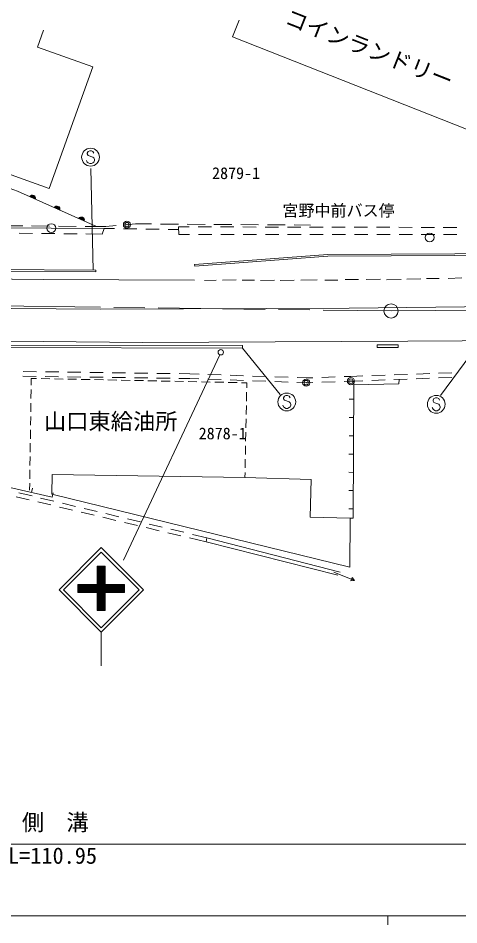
# Model space of a CAD drawing. Units: millimetres, scale not verified. Extents: x 40000 to 680000, y 20000 to 380000.
# Drawn here: x 126536 to 175986, y 204000 to 305704 of the extents above; entities that cross this region are included whole.
import ezdxf
from ezdxf.enums import TextEntityAlignment as Align

# ---------------------------------------------------------------- set-up
doc = ezdxf.new("R2010")
doc.units = ezdxf.units.MM
doc.header["$LTSCALE"] = 1000
doc.header["$PDMODE"] = 32
doc.header["$PDSIZE"] = 500
doc.linetypes.add('CHAIN', pattern=[18.5, 12, -1.5, 3.5, -1.5])
for name, color, linetype, lineweight in [('M-BGD', 7, 'Continuous', 13), ('M-BMK', 2, 'CHAIN', 13), ('M-BMK-OTRS', 5, 'Continuous', 13), ('M-BMK-ROW', 30, 'Continuous', 13), ('M-BMK-SRVR', 3, 'Continuous', 13), ('M-STR-HTXT', 7, 'Continuous', 13), ('M-STR-STRC', 7, 'Continuous', 13), ('M-TTL-BAND', 7, 'Continuous', 13)]:
    doc.layers.add(name, color=color, linetype=linetype, lineweight=lineweight)
doc.layers.add('M-BMK-HTXT', color=7, linetype='Continuous')
doc.styles.add('ＭＳ ゴシック', font='')
doc.styles.get('ＭＳ ゴシック').set_extended_font_data('MS Gothic')

msp = doc.modelspace()

# ---------------------------------------------------------------- linework, layer by layer
at = {"layer": 'M-BGD'}
for p, q in [((150596, 303609), (151330, 305470)), ((128697, 302463), (129373, 304345)), ((176829, 293261), (150596, 303609)), ((134908, 300233), (128697, 302463)), ((130008, 286586), (92014, 300228)), ((130008, 286586), (134908, 300233)), ((134389, 290743), (134298, 290562)), ((134298, 290562), (134298, 290471)), ((134298, 290471), (134389, 290289)), ((134571, 290834), (134389, 290743)), ((134389, 290289), (134934, 290107)), ((134752, 290834), (134571, 290834)), ((134934, 290743), (134752, 290834)), ((135025, 290562), (134934, 290743)), ((134934, 290107), (135025, 290016)), ((135025, 290016), (135116, 289834)), ((134298, 289562), (134207, 289743)), ((134389, 289471), (134298, 289562)), ((134571, 289380), (134389, 289471)), ((134752, 289380), (134571, 289380)), ((134934, 289471), (134752, 289380)), ((135025, 289562), (134934, 289471)), ((135116, 289743), (135025, 289562)), ((135116, 289834), (135116, 289743)), ((136191, 282117), (86326, 282390)), ((125053, 282422), (127053, 282404)), ((128053, 282394), (130053, 282376)), ((131053, 282367), (133053, 282348)), ((134053, 282339), (136381, 282318)), ((135973, 281483), (136191, 282117)), ((136191, 282117), (137359, 282098)), ((136381, 282318), (137542, 282427)), ((138358, 282082), (139858, 282058)), ((138538, 282520), (139699, 282629)), ((139699, 282629), (141511, 282617)), ((140858, 282042), (142358, 282018)), ((142511, 282609), (144511, 282595)), ((143358, 282002), (144525, 281983)), ((145742, 282292), (144541, 282294)), ((144541, 282294), (144572, 281438)), ((145511, 282588), (147511, 282574)), ((148242, 282286), (146742, 282289)), ((148511, 282567), (150511, 282553)), ((150742, 282280), (149242, 282284)), ((151511, 282546), (153511, 282532)), ((153242, 282275), (151742, 282278)), ((155742, 282269), (154242, 282273)), ((154511, 282525), (156510, 282510)), ((158242, 282264), (156742, 282267)), ((157510, 282503), (159322, 282490)), ((160742, 282258), (159242, 282261)), ((163242, 282252), (161742, 282256)), ((165742, 282247), (164242, 282250)), ((168242, 282241), (166742, 282244)), ((170742, 282235), (169242, 282239)), ((173242, 282230), (171742, 282233)), ((175742, 282224), (174242, 282228)), ((126647, 281573), (128147, 281558)), ((129147, 281549), (130647, 281535)), ((131647, 281525), (133147, 281511)), ((134147, 281501), (135973, 281483)), ((144572, 281438), (145773, 281438)), ((146773, 281438), (148273, 281438)), ((149273, 281438), (150773, 281438)), ((151773, 281438), (153273, 281438)), ((154273, 281438), (155773, 281438)), ((156773, 281438), (158273, 281438)), ((159273, 281438), (160773, 281438)), ((161773, 281438), (163273, 281438)), ((164273, 281438), (165773, 281438)), ((166773, 281438), (168273, 281438)), ((169273, 281438), (170773, 281438)), ((171773, 281438), (173273, 281438)), ((174273, 281438), (175773, 281438)), ((146340, 278068), (146353, 277885)), ((127078, 265539), (128577, 265518)), ((127089, 266069), (128589, 266048)), ((129577, 265505), (131077, 265484)), ((129589, 266034), (131089, 266014)), ((132077, 265470), (133577, 265449)), ((132089, 266000), (133589, 265979)), ((134589, 265965), (136088, 265945)), ((137088, 265931), (138588, 265910)), ((139588, 265896), (141088, 265876)), ((142088, 265862), (143588, 265841)), ((144588, 265827), (145805, 265811)), ((145805, 265811), (146834, 265774)), ((147833, 265738), (149332, 265685)), ((150332, 265649), (151831, 265596)), ((152830, 265560), (154329, 265507)), ((155329, 265471), (156828, 265418)), ((160606, 265406), (162105, 265457)), ((163104, 265491), (163854, 265517)), ((163854, 265517), (165217, 265566)), ((166216, 265603), (167715, 265658)), ((168715, 265694), (170214, 265749)), ((171213, 265785), (172712, 265840)), ((173711, 265877), (175210, 265931)), ((127998, 264531), (128009, 265301)), ((128009, 265301), (128603, 265289)), ((129103, 265279), (130103, 265258)), ((130603, 265248), (131603, 265227)), ((132103, 265217), (133102, 265196)), ((133602, 265186), (134602, 265165)), ((134577, 265436), (136077, 265415)), ((135102, 265155), (136102, 265134)), ((136602, 265124), (137601, 265103)), ((137077, 265401), (138576, 265380)), ((138101, 265093), (139101, 265072)), ((139576, 265366), (141076, 265346)), ((139601, 265062), (140601, 265041)), ((141101, 265031), (142100, 265010)), ((142076, 265332), (143576, 265311)), ((142600, 265000), (143600, 264979)), ((144100, 264969), (145100, 264948)), ((144576, 265297), (145791, 265281)), ((145600, 264938), (146599, 264917)), ((145791, 265281), (146827, 265244)), ((147099, 264907), (148099, 264886)), ((147827, 265208), (149326, 265155)), ((148599, 264876), (149599, 264856)), ((150099, 264845), (151098, 264825)), ((150325, 265119), (151824, 265066)), ((151598, 264814), (152193, 264802)), ((152193, 264802), (152182, 264246)), ((152823, 265030), (154323, 264977)), ((155322, 264941), (156821, 264888)), ((157820, 264852), (158856, 264815)), ((157827, 265382), (158857, 265346)), ((158856, 264815), (159615, 264841)), ((158857, 265346), (159606, 265371)), ((160615, 264876), (162114, 264927)), ((163113, 264961), (163872, 264987)), ((164194, 264999), (163694, 265001)), ((163872, 264987), (165205, 265036)), ((166205, 265072), (167704, 265127)), ((168703, 265163), (170202, 265218)), ((171201, 265255), (172700, 265309)), ((173700, 265346), (175199, 265401)), ((127976, 263031), (127990, 264031)), ((152172, 263746), (152152, 262746)), ((127954, 261531), (127968, 262531)), ((156404, 263290), (156313, 263108)), ((156313, 263108), (156313, 263017)), ((156313, 263017), (156404, 262835)), ((156586, 263381), (156404, 263290)), ((156404, 262835), (156949, 262654)), ((156768, 263381), (156586, 263381)), ((156949, 263290), (156768, 263381)), ((157040, 263108), (156949, 263290)), ((156949, 262654), (157040, 262563)), ((157040, 262563), (157131, 262381)), ((164184, 262950), (163684, 262953)), ((173176, 263027), (173085, 262845)), ((173085, 262845), (173085, 262754)), ((173085, 262754), (173176, 262573)), ((173358, 263118), (173176, 263027)), ((173176, 262573), (173722, 262391)), ((173540, 263118), (173358, 263118)), ((173722, 263027), (173540, 263118)), ((173813, 262845), (173722, 263027)), ((152142, 262247), (152123, 261247)), ((156313, 262108), (156222, 262290)), ((156404, 262017), (156313, 262108)), ((156586, 261926), (156404, 262017)), ((156768, 261926), (156586, 261926)), ((156949, 262017), (156768, 261926)), ((157040, 262108), (156949, 262017)), ((157131, 262290), (157040, 262108)), ((157131, 262381), (157131, 262290)), ((173085, 261845), (172994, 262027)), ((173176, 261754), (173085, 261845)), ((173358, 261664), (173176, 261754)), ((173540, 261664), (173358, 261664)), ((173722, 261754), (173540, 261664)), ((173722, 262391), (173813, 262300)), ((173813, 261845), (173722, 261754)), ((173813, 262300), (173904, 262118)), ((173904, 262027), (173813, 261845)), ((173904, 262118), (173904, 262027)), ((127932, 260032), (127946, 261032)), ((152113, 260747), (152093, 259747)), ((164174, 260902), (163674, 260904)), ((127910, 258532), (127924, 259532)), ((152083, 259247), (152064, 258247)), ((164164, 258854), (163664, 258856)), ((127888, 257032), (127902, 258032)), ((152054, 257747), (152034, 256748)), ((127866, 255532), (127881, 256532)), ((164154, 256805), (163654, 256808)), ((152024, 256248), (152004, 255248)), ((127844, 254032), (127859, 255032)), ((151994, 254748), (151984, 254192)), ((164144, 254757), (163644, 254759)), ((130346, 251976), (121061, 254079)), ((127825, 252762), (127837, 253532)), ((126633, 252458), (128092, 252108)), ((128025, 252502), (128135, 252990)), ((130346, 251976), (130456, 252464)), ((164135, 252708), (163635, 252711)), ((127769, 251670), (126309, 252016)), ((130202, 251095), (128742, 251440)), ((129064, 251875), (130523, 251526)), ((131496, 251293), (132954, 250943)), ((132634, 250519), (131175, 250864)), ((135067, 249943), (133608, 250288)), ((133927, 250710), (135385, 250360)), ((164125, 250660), (163625, 250662)), ((137500, 249367), (136040, 249713)), ((136358, 250127), (137817, 249778)), ((138789, 249544), (140248, 249195)), ((139933, 248791), (138473, 249137)), ((142366, 248215), (140906, 248561)), ((141220, 248962), (142679, 248612)), ((143651, 248379), (145110, 248029)), ((144798, 247640), (143339, 247985)), ((147636, 246968), (145772, 247409)), ((146082, 247796), (147719, 247404)), ((161957, 243564), (164277, 242632)), ((163859, 242598), (163999, 242945)), ((164277, 242632), (163859, 242598)), ((163999, 242945), (164277, 242632))]:
    msp.add_line(p, q, dxfattribs=at)
for points in [[(135329, 282327), (126475, 286311), (118608, 289136), (111083, 291120), (99472, 293914), (89886, 296048)], [(146340, 278068), (161293, 279174), (182650, 279295), (195630, 278345)], [(146353, 277885), (161300, 278991), (182644, 279111), (195617, 278162)], [(164194, 264999), (164120, 249636), (163781, 249616)], [(164192, 264586), (169267, 264690), (169276, 265184)], [(162681, 243560), (147719, 247404), (147636, 246968), (162401, 243218)]]:
    msp.add_lwpolyline(points, dxfattribs=at)
for points in [[(123646, 277501), (135272, 277449), (135272, 277251), (123645, 277303)], [(124477, 269036), (151701, 268978), (151700, 268687), (124477, 268745)], [(166836, 269061), (169183, 269054), (169182, 268749), (166835, 268756)], [(130321, 252292), (130337, 254519), (151984, 254192), (159412, 253962), (159318, 249733), (163781, 249616), (163758, 244125)]]:
    msp.add_lwpolyline(points, close=True, dxfattribs=at)
for centre, radius in [((134661, 290107), 1000), ((130266, 282149), 500), ((172703, 281099), 500), ((149277, 268226), 305), ((156677, 262654), 1000), ((173449, 262391), 1000)]:
    msp.add_circle(centre, radius, dxfattribs=at)
for centre, radius, start, end in [((128144, 285501), 354, 344.57498, 146.98015), ((128144, 285501), 283, 346.79902, 144.75612), ((128144, 285501), 212, 350.54534, 141.00979), ((128144, 285501), 142, 358.25707, 133.29806), ((128144, 285501), 100, 8.57473, 122.9804), ((130880, 284270), 354, 344.57498, 146.98015), ((130880, 284270), 283, 346.79902, 144.75612), ((130880, 284270), 212, 350.54534, 141.00979), ((130880, 284270), 142, 358.25707, 133.29806), ((130880, 284270), 100, 8.57473, 122.9804), ((133616, 283039), 354, 344.57498, 146.98015), ((133616, 283039), 283, 346.79902, 144.75612), ((133616, 283039), 212, 350.54534, 141.00979), ((133616, 283039), 142, 358.25707, 133.29806), ((133616, 283039), 100, 8.57473, 122.9804)]:
    msp.add_arc(centre, radius, start, end, dxfattribs=at)
at = {"layer": 'M-BMK'}
msp.add_lwpolyline([(68268, 274138), (168381, 272860), (203217, 273151), (232157, 273752), (268212, 274912), (294116, 275960), (368384, 279238), (393853, 280327), (404309, 280679), (412466, 280823), (421969, 280663), (435529, 279970), (447275, 278909), (459001, 277338), (468168, 275817), (484795, 272156), (497183, 268846), (513478, 263683), (538927, 255638), (563983, 247704)], dxfattribs=at)
at = {"layer": 'M-BMK-OTRS'}
for p, q in [((147435, 276293), (148769, 276315)), ((149452, 276304), (150989, 276347)), ((151685, 276323), (153062, 276323)), ((153745, 276259), (155303, 276312)), ((155923, 276280), (157513, 276302)), ((158271, 276302), (160085, 276344)), ((160950, 276323), (162407, 276312)), ((163229, 276398), (164723, 276376)), ((165588, 276387), (167189, 276408)), ((167872, 276355), (169522, 276398)), ((170141, 276419), (171720, 276472)), ((172340, 276504), (173781, 276515)), ((174795, 276504), (176326, 276568))]:
    msp.add_line(p, q, dxfattribs=at)
for points in [[(68315, 277415), (90526, 276880), (111997, 276592), (129338, 276400), (146330, 276328)], [(75262, 269797), (87489, 269925), (103286, 269689), (140492, 269310), (170259, 269477), (194687, 269623), (224566, 270190), (251470, 270953), (264463, 271206), (265988, 270370), (266824, 269597), (267430, 268406), (267639, 267090), (267263, 265690)]]:
    msp.add_lwpolyline(points, dxfattribs=at)
at = {"layer": 'M-BMK-ROW'}
for centre in [(138741, 282539), (158856, 264815), (163872, 264987)]:
    msp.add_circle(centre, 400, dxfattribs=at)
for p in [(138741, 282539), (158856, 264815), (163872, 264987)]:
    msp.add_point(p, dxfattribs=at)
at = {"layer": 'M-BMK-SRVR'}
msp.add_circle((168381, 272860), 800, dxfattribs=at)
at = {"layer": 'M-STR-HTXT'}
for p, q in [((134965, 277450), (134685, 288845)), ((151700, 268687), (155939, 263488)), ((177981, 268846), (173920, 263383)), ((149149, 267948), (138365, 244894)), ((193978, 213047), (83415, 213047))]:
    msp.add_line(p, q, dxfattribs=at)
at = {"layer": 'M-STR-STRC'}
for p, q in [((131130, 241576), (135868, 246314)), ((135868, 246314), (140606, 241576)), ((131625, 241576), (135868, 245819)), ((135868, 245819), (140111, 241576)), ((135409, 244219), (135409, 242186)), ((135409, 244219), (136309, 244219)), ((135409, 244206), (135421, 244219)), ((135409, 244065), (135563, 244219)), ((135409, 243923), (135704, 244219)), ((135409, 243782), (135845, 244219)), ((135409, 243641), (135987, 244219)), ((135409, 243499), (136128, 244219)), ((135409, 243358), (136270, 244219)), ((136309, 243266), (135409, 244166)), ((135409, 243216), (136309, 244116)), ((136309, 243407), (135498, 244219)), ((136309, 243549), (135639, 244219)), ((136309, 243690), (135781, 244219)), ((136309, 243832), (135922, 244219)), ((136309, 243973), (136063, 244219)), ((136309, 244115), (136205, 244219)), ((136309, 244219), (136309, 242186)), ((136309, 243125), (135409, 244025)), ((135409, 243075), (136309, 243975)), ((136309, 242983), (135409, 243883)), ((135409, 242933), (136309, 243833)), ((136309, 242842), (135409, 243742)), ((135409, 242792), (136309, 243692)), ((136309, 242700), (135409, 243600)), ((135409, 242651), (136309, 243551)), ((136309, 242559), (135409, 243459)), ((135409, 242509), (136309, 243409)), ((136309, 242418), (135409, 243318)), ((135409, 242368), (136309, 243268)), ((136309, 242276), (135409, 243176)), ((135409, 242226), (136309, 243126)), ((133247, 242186), (133247, 241286)), ((135409, 242186), (133247, 242186)), ((133247, 242045), (133389, 242186)), ((133247, 241903), (133530, 242186)), ((133247, 241762), (133671, 242186)), ((133247, 241620), (133813, 242186)), ((133247, 241479), (133954, 242186)), ((133247, 241337), (134096, 242186)), ((134046, 241286), (133247, 242085)), ((134188, 241286), (133288, 242186)), ((133337, 241286), (134237, 242186)), ((134329, 241286), (133429, 242186)), ((133479, 241286), (134379, 242186)), ((134471, 241286), (133571, 242186)), ((133620, 241286), (134520, 242186)), ((134612, 241286), (133712, 242186)), ((133761, 241286), (134661, 242186)), ((134753, 241286), (133853, 242186)), ((133903, 241286), (134803, 242186)), ((134895, 241286), (133995, 242186)), ((134044, 241286), (134944, 242186)), ((135036, 241286), (134136, 242186)), ((134186, 241286), (135086, 242186)), ((135178, 241286), (134278, 242186)), ((134327, 241286), (135227, 242186)), ((135319, 241286), (134419, 242186)), ((134469, 241286), (135369, 242186)), ((136309, 240438), (134561, 242186)), ((134610, 241286), (136309, 242985)), ((136309, 240579), (134702, 242186)), ((134751, 241286), (136309, 242843)), ((136309, 240720), (134843, 242186)), ((134893, 241286), (136309, 242702)), ((136309, 240862), (134985, 242186)), ((135034, 241286), (136309, 242561)), ((136309, 241003), (135126, 242186)), ((135176, 241286), (136309, 242419)), ((136309, 241145), (135268, 242186)), ((135317, 241286), (136309, 242278)), ((137158, 241286), (135409, 243035)), ((137016, 241286), (135409, 242893)), ((136875, 241286), (135409, 242752)), ((136733, 241286), (135409, 242610)), ((136592, 241286), (135409, 242469)), ((136450, 241286), (135409, 242328)), ((136309, 241286), (135409, 242186)), ((135409, 241236), (136358, 242186)), ((135409, 241095), (136500, 242186)), ((135409, 240954), (136641, 242186)), ((135409, 240812), (136783, 242186)), ((135409, 240671), (136924, 242186)), ((135409, 240529), (137066, 242186)), ((135409, 240388), (137207, 242186)), ((137299, 241286), (136399, 242186)), ((136448, 241286), (137348, 242186)), ((137440, 241286), (136540, 242186)), ((136590, 241286), (137490, 242186)), ((137582, 241286), (136682, 242186)), ((136731, 241286), (137631, 242186)), ((137723, 241286), (136823, 242186)), ((136873, 241286), (137773, 242186)), ((137865, 241286), (136965, 242186)), ((137014, 241286), (137914, 242186)), ((138006, 241286), (137106, 242186)), ((137156, 241286), (138056, 242186)), ((138148, 241286), (137248, 242186)), ((137297, 241286), (138197, 242186)), ((138289, 241286), (137389, 242186)), ((137438, 241286), (138338, 242186)), ((138430, 241286), (137530, 242186)), ((137580, 241286), (138470, 242177)), ((138470, 241387), (137672, 242186)), ((138470, 241529), (137813, 242186)), ((138470, 241670), (137955, 242186)), ((138470, 241812), (138096, 242186)), ((138470, 241953), (138237, 242186)), ((138470, 242094), (138379, 242186)), ((131130, 241576), (135868, 236839)), ((131625, 241576), (135868, 237334)), ((133905, 241286), (133247, 241944)), ((133763, 241286), (133247, 241802)), ((133622, 241286), (133247, 241661)), ((133481, 241286), (133247, 241519)), ((133339, 241286), (133247, 241378)), ((133247, 241286), (135409, 241286)), ((135409, 241286), (135409, 239253)), ((136309, 240296), (135409, 241196)), ((135409, 240246), (136309, 241146)), ((136309, 240155), (135409, 241055)), ((135868, 236839), (140606, 241576)), ((135868, 237334), (140111, 241576)), ((136309, 241286), (136309, 239253)), ((137721, 241286), (138470, 242035)), ((137863, 241286), (138470, 241894)), ((138004, 241286), (138470, 241752)), ((138145, 241286), (138470, 241611)), ((138287, 241286), (138470, 241470)), ((138428, 241286), (138470, 241328)), ((135409, 240105), (136309, 241005)), ((136309, 240013), (135409, 240913)), ((135409, 239964), (136309, 240864)), ((136309, 239872), (135409, 240772)), ((135409, 239822), (136309, 240722)), ((136309, 239731), (135409, 240631)), ((135409, 239681), (136309, 240581)), ((136309, 239589), (135409, 240489)), ((135409, 239539), (136309, 240439)), ((136309, 239448), (135409, 240348)), ((135409, 239398), (136309, 240298)), ((136309, 239306), (135409, 240206)), ((135409, 239256), (136309, 240156)), ((136220, 239253), (135409, 240065)), ((136079, 239253), (135409, 239923)), ((135937, 239253), (135409, 239782)), ((135796, 239253), (135409, 239641)), ((135655, 239253), (135409, 239499)), ((135513, 239253), (135409, 239358)), ((135409, 239253), (136309, 239253)), ((135547, 239253), (136309, 240015)), ((135689, 239253), (136309, 239874)), ((135830, 239253), (136309, 239732)), ((135972, 239253), (136309, 239591)), ((136113, 239253), (136309, 239449)), ((136254, 239253), (136309, 239308)), ((135868, 236839), (135868, 233051))]:
    msp.add_line(p, q, dxfattribs=at)
for points in [[(135829, 273055), (163689, 273178), (179876, 273346), (194659, 273616), (200807, 273760), (217583, 274505), (229195, 275009), (255692, 275757), (277181, 276261)], [(85282, 273126), (110799, 273239), (135829, 273055)], [(136309, 242186), (138470, 242186), (138470, 241286), (136309, 241286)]]:
    msp.add_lwpolyline(points, dxfattribs=at)
at = {"layer": 'M-TTL-BAND'}
for p, q in [((40000, 205000), (579000, 205000)), ((168000, 205000), (168000, 204000))]:
    msp.add_line(p, q, dxfattribs=at)

# ---------------------------------------------------------------- texts
at = {"layer": 'M-BGD', "style": 'ＭＳ ゴシック'}
msp.add_text('コインランドリー', height=1833, rotation=338.471, dxfattribs=at).set_placement((165933, 302263), align=Align.MIDDLE_CENTER)
for s, height, p in [('宮野中前バス停', 1320, (162484, 284120)), ('山口東給油所', 1833, (136920, 260483))]:
    msp.add_text(s, height=height, dxfattribs=at).set_placement(p, align=Align.MIDDLE_CENTER)
at = {"layer": 'M-BMK-HTXT', "style": 'ＭＳ ゴシック'}
for s, p in [('2879-1', (150988, 287259)), ('2878-1', (149486, 258065))]:
    msp.add_text(s, height=1320, dxfattribs=at).set_placement(p, align=Align.BOTTOM_CENTER)
at = {"layer": 'M-STR-HTXT', "style": 'ＭＳ ゴシック'}
for s, p in [('側\u3000溝', (130701, 214035)), ('L=110.95', (130399, 210302))]:
    msp.add_text(s, height=1833, dxfattribs=at).set_placement(p, align=Align.BOTTOM_CENTER)

doc.saveas('drawing.dxf')
